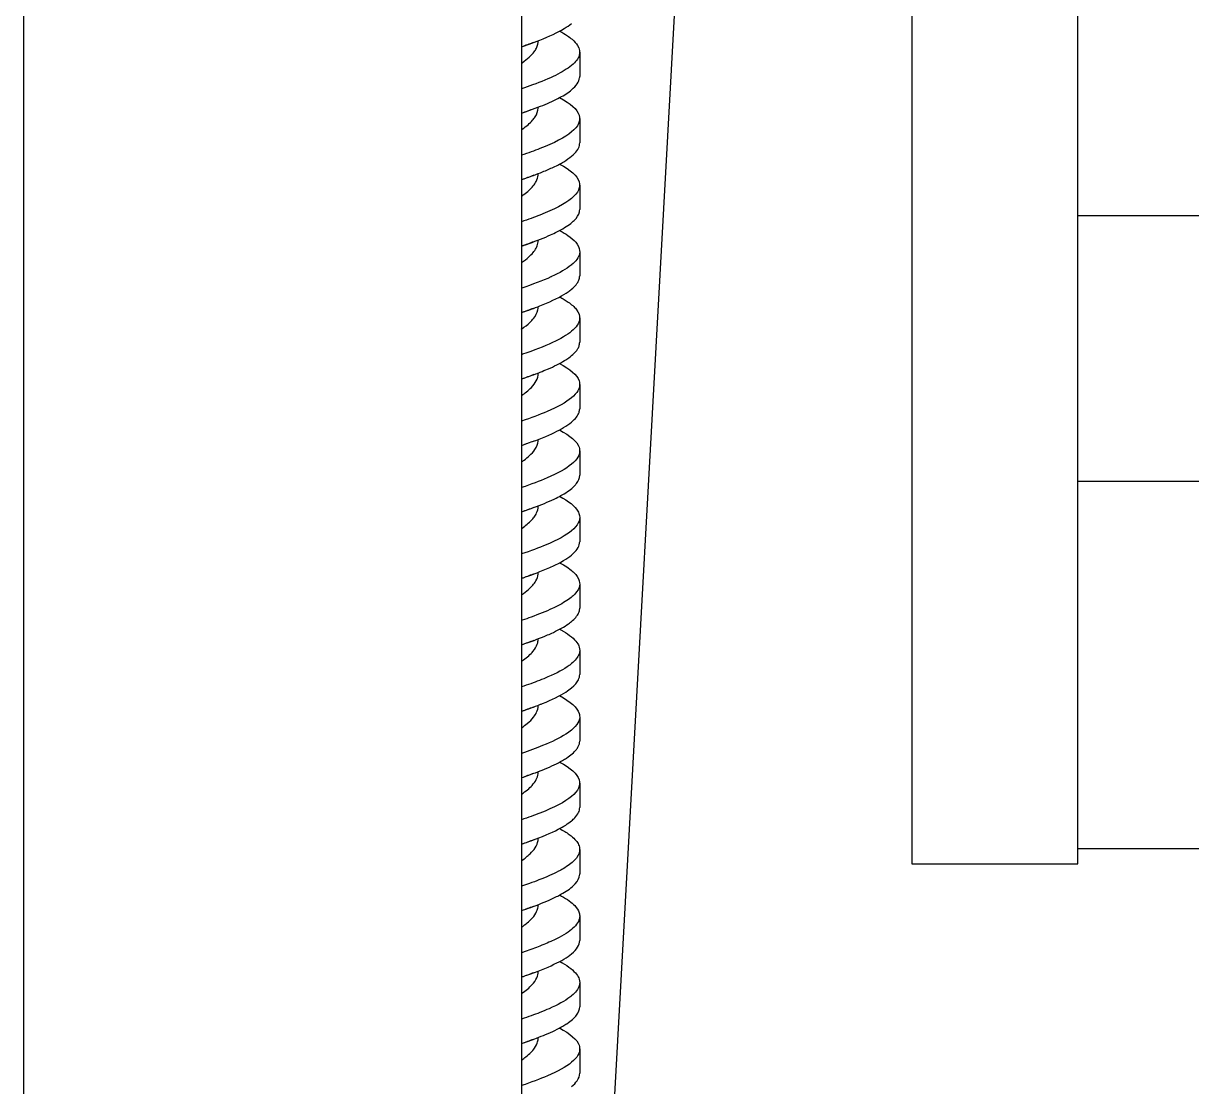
# Model space of a CAD drawing. Header units: millimetres. Extents: x 129 to 6329, y 33 to 3553.
# Drawn here: x 5298.2 to 5438.9, y 1053.4 to 1181.4 of the extents above; entities that cross this region are included whole.
import ezdxf

# ---------------------------------------------------------------- set-up
doc = ezdxf.new("R2010")
doc.units = ezdxf.units.MM
doc.layers.add('vistasIsometricas', color=255, linetype='Continuous')

msp = doc.modelspace()

# ---------------------------------------------------------------- linework, layer by layer
at = {"layer": 'vistasIsometricas', "extrusion": (0, 1, 0)}
for p, q in [((5298.236, 1292.299), (5298.236, 898.523)), ((5358.236, 1292.299), (5358.236, 829.409)), ((5365.236, 976.534), (5382.778, 1292.296)), ((5405.236, 1274.963), (5405.236, 1111.638)), ((5425.236, 1111.638), (5425.236, 1274.963)), ((5360.236, 1179.318), (5360.236, 1179.358)), ((5365.236, 1177.978), (5365.236, 1175.05)), ((5360.236, 1171.318), (5360.236, 1171.358)), ((5365.236, 1169.978), (5365.236, 1167.05)), ((5360.236, 1163.318), (5360.236, 1163.358)), ((5365.236, 1161.978), (5365.236, 1159.05)), ((5425.236, 1158.318), (6011.636, 1158.318)), ((5360.236, 1155.318), (5360.236, 1155.358)), ((5365.236, 1153.978), (5365.236, 1151.05)), ((5360.236, 1147.318), (5360.236, 1147.358)), ((5365.236, 1145.978), (5365.236, 1143.05)), ((5360.236, 1139.318), (5360.236, 1139.358)), ((5365.236, 1137.978), (5365.236, 1135.05)), ((5360.236, 1131.318), (5360.236, 1131.358)), ((5365.236, 1129.978), (5365.236, 1127.05)), ((5425.236, 1126.325), (6011.636, 1126.325)), ((5425.236, 1126.318), (6011.636, 1126.318)), ((5360.236, 1123.318), (5360.236, 1123.358)), ((5365.236, 1121.978), (5365.236, 1119.05)), ((5360.236, 1115.318), (5360.236, 1115.358)), ((5365.236, 1113.978), (5365.236, 1111.05)), ((5405.236, 1111.638), (5405.236, 1080.287)), ((5425.236, 1080.287), (5425.236, 1111.638)), ((5360.236, 1107.318), (5360.236, 1107.358)), ((5365.236, 1105.978), (5365.236, 1103.05)), ((5360.236, 1099.318), (5360.236, 1099.358)), ((5365.236, 1097.978), (5365.236, 1095.05)), ((5360.236, 1091.318), (5360.236, 1091.358)), ((5365.236, 1089.978), (5365.236, 1087.05)), ((5360.236, 1083.318), (5360.236, 1083.358)), ((5365.236, 1081.978), (5365.236, 1079.05)), ((5425.236, 1082.128), (6011.636, 1082.128)), ((5405.236, 1080.287), (5425.236, 1080.287)), ((5360.236, 1075.318), (5360.236, 1075.358)), ((5365.236, 1073.978), (5365.236, 1071.05)), ((5360.236, 1067.318), (5360.236, 1067.358)), ((5365.236, 1065.978), (5365.236, 1063.05)), ((5360.236, 1059.318), (5360.236, 1059.358)), ((5365.236, 1057.978), (5365.236, 1055.05))]:
    msp.add_line(p, q, dxfattribs=at)
at = {"layer": 'vistasIsometricas'}
for points, knots in [([(5358.236, 1178.641), (5358.548, 1178.746), (5358.852, 1178.851), (5359.15, 1178.956), (5359.593, 1179.114), (5360.019, 1179.272), (5360.425, 1179.432), (5361.579, 1179.885), (5362.572, 1180.345), (5363.348, 1180.812), (5363.697, 1181.022), (5364.001, 1181.233), (5364.259, 1181.446)], [0.357560344, 0.357560344, 0.357560344, 0.357560344, 0.3577850877, 0.3577850877, 0.3577850877, 0.3581205384, 0.3581205384, 0.3581205384, 0.3590743316, 0.3590743316, 0.3590743316, 0.3595025368, 0.3595025368, 0.3595025368, 0.3595025368]), ([(5362.822, 1180.514), (5363.167, 1180.329), (5363.477, 1180.144), (5363.961, 1179.817), (5364.15, 1179.675), (5364.609, 1179.284), (5364.832, 1179.036), (5365.237, 1178.38), (5365.299, 1177.974), (5365.112, 1177.379), (5365.012, 1177.191), (5364.717, 1176.793), (5364.512, 1176.584), (5364.259, 1176.374)], [2.82590636, 2.82590636, 2.82590636, 2.82590636, 2.88197857, 2.88197857, 2.92504283, 2.92504283, 3.00043081, 3.00043081, 3.12374403, 3.12374403, 3.18072477, 3.18072477, 3.24420942, 3.24420942, 3.24420942, 3.24420942]), ([(5358.236, 1176.651), (5358.266, 1176.672), (5358.296, 1176.693), (5358.954, 1177.151), (5359.435, 1177.587), (5359.86, 1178.164), (5359.947, 1178.304), (5360.101, 1178.613), (5360.162, 1178.782), (5360.223, 1179.073), (5360.236, 1179.196), (5360.236, 1179.318)], [-30.5862384, -30.5862384, -30.5862384, -30.5862384, -30.5814008, -30.5814008, -30.47958078, -30.47958078, -30.44698755, -30.44698755, -30.40766379, -30.40766379, -30.37922271, -30.37922271, -30.37922271, -30.37922271]), ([(5364.259, 1176.374), (5364.012, 1176.17), (5363.719, 1175.965), (5363.069, 1175.571), (5362.718, 1175.381), (5361.543, 1174.802), (5360.609, 1174.416), (5359.129, 1173.875), (5358.691, 1173.722), (5358.236, 1173.569)], [0.00002426, 0.00002426, 0.00002426, 0.00002426, 0.06201244, 0.06201244, 0.11963382, 0.11963382, 0.23723285, 0.23723285, 0.28365181, 0.28365181, 0.28365181, 0.28365181]), ([(5364.259, 1173.446), (5364.553, 1173.689), (5364.781, 1173.932), (5365.102, 1174.413), (5365.196, 1174.65), (5365.232, 1174.942), (5365.236, 1174.996), (5365.236, 1175.05)], [0.00002169, 0.00002169, 0.00002169, 0.00002169, 0.0736675, 0.0736675, 0.14568453, 0.14568453, 0.16202823, 0.16202823, 0.16202823, 0.16202823]), ([(5358.236, 1170.641), (5359.164, 1170.953), (5360.02, 1171.264), (5361.555, 1171.888), (5362.232, 1172.198), (5363.397, 1172.821), (5363.881, 1173.134), (5364.259, 1173.446)], [20.80146888, 20.80146888, 20.80146888, 20.80146888, 20.89627846, 20.89627846, 20.99047289, 20.99047289, 21.0852278, 21.0852278, 21.0852278, 21.0852278]), ([(5362.82, 1172.514), (5364.142, 1171.803), (5364.954, 1171.092), (5365.174, 1170.381), (5365.38, 1169.712), (5365.067, 1169.043), (5364.259, 1168.374)], [0.6491398427, 0.6491398427, 0.6491398427, 0.6491398427, 0.6506762184, 0.6506762184, 0.6506762184, 0.6521213054, 0.6521213054, 0.6521213054, 0.6521213054]), ([(5358.236, 1168.651), (5358.262, 1168.669), (5358.288, 1168.687), (5358.828, 1169.063), (5359.246, 1169.419), (5359.677, 1169.914), (5359.781, 1170.051), (5360.098, 1170.541), (5360.22, 1170.893), (5360.235, 1171.27), (5360.236, 1171.294), (5360.236, 1171.318)], [-26.23033662, -26.23033662, -26.23033662, -26.23033662, -26.22617726, -26.22617726, -26.14291894, -26.14291894, -26.11106956, -26.11106956, -26.02884963, -26.02884963, -26.02332987, -26.02332987, -26.02332987, -26.02332987]), ([(5364.259, 1168.374), (5363.451, 1167.706), (5362.148, 1167.037), (5360.448, 1166.369), (5359.77, 1166.102), (5359.027, 1165.835), (5358.231, 1165.569)], [0.6521213054, 0.6521213054, 0.6521213054, 0.6521213054, 0.6535663923, 0.6535663923, 0.6535663923, 0.6541429071, 0.6541429071, 0.6541429071, 0.6541429071]), ([(5364.259, 1165.446), (5364.789, 1165.885), (5365.106, 1166.321), (5365.225, 1166.856), (5365.236, 1166.953), (5365.236, 1167.05)], [0.00001152, 0.00001152, 0.00001152, 0.00001152, 0.13282082, 0.13282082, 0.16215051, 0.16215051, 0.16215051, 0.16215051]), ([(5358.236, 1162.641), (5358.336, 1162.674), (5358.435, 1162.708), (5359.335, 1163.015), (5360.077, 1163.289), (5361.235, 1163.757), (5361.682, 1163.952), (5362.547, 1164.362), (5362.956, 1164.578), (5363.681, 1165.011), (5363.996, 1165.228), (5364.259, 1165.446)], [2.95974499, 2.95974499, 2.95974499, 2.95974499, 2.96994278, 2.96994278, 3.05293881, 3.05293881, 3.11200096, 3.11200096, 3.17730661, 3.17730661, 3.24329686, 3.24329686, 3.24329686, 3.24329686]), ([(5362.82, 1164.514), (5364.142, 1163.803), (5364.954, 1163.092), (5365.174, 1162.381), (5365.38, 1161.712), (5365.067, 1161.043), (5364.259, 1160.374)], [0.6549202012, 0.6549202012, 0.6549202012, 0.6549202012, 0.6564565804, 0.6564565804, 0.6564565804, 0.6579016627, 0.6579016627, 0.6579016627, 0.6579016627]), ([(5358.236, 1160.651), (5358.327, 1160.713), (5358.415, 1160.775), (5358.972, 1161.181), (5359.352, 1161.525), (5359.784, 1162.048), (5359.905, 1162.228), (5360.133, 1162.667), (5360.211, 1162.926), (5360.234, 1163.229), (5360.236, 1163.273), (5360.236, 1163.318)], [-25.60664886, -25.60664886, -25.60664886, -25.60664886, -25.59222095, -25.59222095, -25.51213136, -25.51213136, -25.47029963, -25.47029963, -25.41001692, -25.41001692, -25.3996847, -25.3996847, -25.3996847, -25.3996847]), ([(5364.259, 1160.374), (5363.451, 1159.706), (5362.148, 1159.037), (5360.448, 1158.369), (5359.77, 1158.102), (5359.027, 1157.836), (5358.231, 1157.569)], [0.6579016627, 0.6579016627, 0.6579016627, 0.6579016627, 0.6593467479, 0.6593467479, 0.6593467479, 0.6599232622, 0.6599232622, 0.6599232622, 0.6599232622]), ([(5358.236, 1154.641), (5358.248, 1154.645), (5358.26, 1154.649), (5358.572, 1154.754), (5358.863, 1154.855), (5360.112, 1155.298), (5360.98, 1155.64), (5362.003, 1156.102), (5362.254, 1156.222), (5363.172, 1156.685), (5363.734, 1157.029), (5364.312, 1157.487), (5364.442, 1157.601), (5364.904, 1158.058), (5365.119, 1158.4), (5365.224, 1158.845), (5365.236, 1158.947), (5365.236, 1159.05)], [19.17957923, 19.17957923, 19.17957923, 19.17957923, 19.18081874, 19.18081874, 19.21137409, 19.21137409, 19.31530226, 19.31530226, 19.35150163, 19.35150163, 19.45581465, 19.45581465, 19.49038532, 19.49038532, 19.59419085, 19.59419085, 19.62523657, 19.62523657, 19.62523657, 19.62523657]), ([(5358.236, 1152.651), (5358.557, 1152.87), (5358.841, 1153.089), (5359.492, 1153.666), (5359.792, 1154.023), (5360.089, 1154.577), (5360.162, 1154.773), (5360.224, 1155.086), (5360.236, 1155.202), (5360.236, 1155.318)], [-26.22729343, -26.22729343, -26.22729343, -26.22729343, -26.17630711, -26.17630711, -26.09297167, -26.09297167, -26.04732781, -26.04732781, -26.02029848, -26.02029848, -26.02029848, -26.02029848]), ([(5362.822, 1156.514), (5362.844, 1156.502), (5362.866, 1156.49), (5362.888, 1156.479), (5363.233, 1156.291), (5363.541, 1156.104), (5363.81, 1155.919), (5364.211, 1155.642), (5364.527, 1155.369), (5364.758, 1155.098), (5365.042, 1154.764), (5365.197, 1154.434), (5365.229, 1154.108), (5365.242, 1153.977), (5365.235, 1153.846), (5365.209, 1153.716), (5365.118, 1153.261), (5364.79, 1152.814), (5364.259, 1152.375)], [0.6580960732, 0.6580960732, 0.6580960732, 0.6580960732, 0.6581158647, 0.6581158647, 0.6581158647, 0.6584322468, 0.6584322468, 0.6584322468, 0.6589035982, 0.6589035982, 0.6589035982, 0.6594840727, 0.6594840727, 0.6594840727, 0.6597175615, 0.6597175615, 0.6597175615, 0.6605358986, 0.6605358986, 0.6605358986, 0.6605358986]), ([(5364.259, 1152.375), (5364.243, 1152.361), (5364.227, 1152.348), (5364.21, 1152.335), (5363.629, 1151.865), (5362.819, 1151.405), (5361.833, 1150.954), (5361.811, 1150.944), (5361.789, 1150.934), (5361.768, 1150.924), (5360.754, 1150.465), (5359.561, 1150.014), (5358.249, 1149.574), (5358.245, 1149.572), (5358.24, 1149.571), (5358.236, 1149.569)], [0.6605358986, 0.6605358986, 0.6605358986, 0.6605358986, 0.6605605749, 0.6605605749, 0.6605605749, 0.6614359997, 0.6614359997, 0.6614359997, 0.6614550748, 0.6614550748, 0.6614550748, 0.6623478842, 0.6623478842, 0.6623478842, 0.6623509132, 0.6623509132, 0.6623509132, 0.6623509132]), ([(5364.259, 1149.446), (5364.693, 1149.806), (5364.986, 1150.166), (5365.131, 1150.526), (5365.201, 1150.7), (5365.236, 1150.875), (5365.236, 1151.05)], [0.3342022523, 0.3342022523, 0.3342022523, 0.3342022523, 0.3349795719, 0.3349795719, 0.3349795719, 0.3353571349, 0.3353571349, 0.3353571349, 0.3353571349]), ([(5358.236, 1146.641), (5359.029, 1146.907), (5359.77, 1147.174), (5360.448, 1147.441), (5360.722, 1147.548), (5360.985, 1147.656), (5361.238, 1147.763), (5362.319, 1148.224), (5363.204, 1148.684), (5363.861, 1149.144), (5364.004, 1149.245), (5364.137, 1149.346), (5364.259, 1149.446)], [0.3321806421, 0.3321806421, 0.3321806421, 0.3321806421, 0.3327571641, 0.3327571641, 0.3327571641, 0.3329898157, 0.3329898157, 0.3329898157, 0.3339846869, 0.3339846869, 0.3339846869, 0.3342022501, 0.3342022501, 0.3342022501, 0.3342022501]), ([(5362.822, 1148.514), (5363.015, 1148.411), (5363.196, 1148.308), (5363.537, 1148.101), (5363.696, 1147.999), (5364.255, 1147.609), (5364.578, 1147.323), (5365.128, 1146.639), (5365.269, 1146.243), (5365.179, 1145.354), (5364.853, 1144.866), (5364.259, 1144.375)], [2.82563307, 2.82563307, 2.82563307, 2.82563307, 2.85693788, 2.85693788, 2.88808443, 2.88808443, 2.97492665, 2.97492665, 3.09529264, 3.09529264, 3.24409626, 3.24409626, 3.24409626, 3.24409626]), ([(5358.236, 1144.651), (5358.24, 1144.654), (5358.244, 1144.657), (5358.632, 1144.923), (5358.964, 1145.185), (5359.398, 1145.597), (5359.538, 1145.748), (5359.946, 1146.253), (5360.127, 1146.608), (5360.224, 1147.082), (5360.236, 1147.2), (5360.236, 1147.318)], [-0.70526761, -0.70526761, -0.70526761, -0.70526761, -0.70458492, -0.70458492, -0.64349786, -0.64349786, -0.60853125, -0.60853125, -0.52576838, -0.52576838, -0.4982894, -0.4982894, -0.4982894, -0.4982894]), ([(5364.259, 1144.375), (5363.708, 1143.919), (5362.934, 1143.466), (5360.947, 1142.541), (5359.732, 1142.074), (5358.308, 1141.593), (5358.272, 1141.581), (5358.236, 1141.569)], [0.00000371, 0.00000371, 0.00000371, 0.00000371, 0.13800443, 0.13800443, 0.28019249, 0.28019249, 0.28388412, 0.28388412, 0.28388412, 0.28388412]), ([(5358.236, 1138.641), (5359.044, 1138.912), (5359.796, 1139.183), (5360.793, 1139.577), (5361.088, 1139.698), (5362.167, 1140.165), (5362.853, 1140.508), (5363.598, 1140.965), (5363.766, 1141.076), (5364.399, 1141.529), (5364.749, 1141.87), (5365.047, 1142.337), (5365.109, 1142.462), (5365.208, 1142.741), (5365.236, 1142.896), (5365.236, 1143.05)], [17.55743912, 17.55743912, 17.55743912, 17.55743912, 17.639823, 17.639823, 17.67666194, 17.67666194, 17.78115484, 17.78115484, 17.81493785, 17.81493785, 17.9184816, 17.9184816, 17.95629132, 17.95629132, 18.00311496, 18.00311496, 18.00311496, 18.00311496]), ([(5362.789, 1140.514), (5364.119, 1139.802), (5364.923, 1139.108), (5365.157, 1138.432), (5365.197, 1138.316), (5365.222, 1138.201), (5365.231, 1138.087), (5365.28, 1137.502), (5364.932, 1136.931), (5364.259, 1136.375)], [0.6690762482, 0.6690762482, 0.6690762482, 0.6690762482, 0.6701675527, 0.6701675527, 0.6701675527, 0.6703539009, 0.6703539009, 0.6703539009, 0.6713070295, 0.6713070295, 0.6713070295, 0.6713070295]), ([(5358.236, 1136.651), (5358.446, 1136.795), (5358.642, 1136.939), (5359.045, 1137.262), (5359.243, 1137.442), (5359.664, 1137.881), (5359.857, 1138.139), (5360.155, 1138.705), (5360.236, 1139.011), (5360.236, 1139.318)], [-28.72039104, -28.72039104, -28.72039104, -28.72039104, -28.6869017, -28.6869017, -28.6450801, -28.6450801, -28.5848017, -28.5848017, -28.51341086, -28.51341086, -28.51341086, -28.51341086]), ([(5364.259, 1136.375), (5363.575, 1135.809), (5362.558, 1135.258), (5361.307, 1134.721), (5360.393, 1134.329), (5359.36, 1133.945), (5358.243, 1133.569)], [0.6713070295, 0.6713070295, 0.6713070295, 0.6713070295, 0.6722755497, 0.6722755497, 0.6722755497, 0.6729828129, 0.6729828129, 0.6729828129, 0.6729828129]), ([(5364.259, 1133.446), (5364.496, 1133.643), (5364.691, 1133.839), (5364.987, 1134.223), (5365.092, 1134.41), (5365.21, 1134.748), (5365.236, 1134.899), (5365.236, 1135.05)], [0.00002193, 0.00002193, 0.00002193, 0.00002193, 0.05953454, 0.05953454, 0.11626223, 0.11626223, 0.16202264, 0.16202264, 0.16202264, 0.16202264]), ([(5358.236, 1130.641), (5358.525, 1130.738), (5358.807, 1130.835), (5360.278, 1131.355), (5361.328, 1131.777), (5362.61, 1132.396), (5362.976, 1132.591), (5363.673, 1133.006), (5363.993, 1133.226), (5364.259, 1133.446)], [2.96043433, 2.96043433, 2.96043433, 2.96043433, 2.98988484, 2.98988484, 3.11825674, 3.11825674, 3.17734013, 3.17734013, 3.24410043, 3.24410043, 3.24410043, 3.24410043]), ([(5358.236, 1128.651), (5358.344, 1128.725), (5358.448, 1128.799), (5358.777, 1129.042), (5358.984, 1129.211), (5359.444, 1129.633), (5359.668, 1129.886), (5360.069, 1130.482), (5360.2, 1130.824), (5360.234, 1131.217), (5360.236, 1131.268), (5360.236, 1131.318)], [-28.09660675, -28.09660675, -28.09660675, -28.09660675, -28.07941886, -28.07941886, -28.04010136, -28.04010136, -27.98111919, -27.98111919, -27.90131986, -27.90131986, -27.88965053, -27.88965053, -27.88965053, -27.88965053]), ([(5362.789, 1132.514), (5364.119, 1131.802), (5364.923, 1131.107), (5365.157, 1130.431), (5365.197, 1130.316), (5365.222, 1130.201), (5365.231, 1130.087), (5365.28, 1129.502), (5364.932, 1128.931), (5364.259, 1128.375)], [0.6748650943, 0.6748650943, 0.6748650943, 0.6748650943, 0.6759582206, 0.6759582206, 0.6759582206, 0.6761445494, 0.6761445494, 0.6761445494, 0.6770991502, 0.6770991502, 0.6770991502, 0.6770991502]), ([(5358.236, 1122.641), (5358.548, 1122.746), (5358.852, 1122.85), (5359.45, 1123.063), (5359.744, 1123.171), (5360.925, 1123.619), (5361.721, 1123.958), (5362.666, 1124.429), (5362.911, 1124.559), (5363.743, 1125.036), (5364.223, 1125.381), (5364.673, 1125.831), (5364.764, 1125.933), (5365.104, 1126.374), (5365.236, 1126.711), (5365.236, 1127.05)], [15.935641, 15.935641, 15.935641, 15.935641, 15.96745581, 15.96745581, 16.00010479, 16.00010479, 16.10326826, 16.10326826, 16.14268924, 16.14268924, 16.24775851, 16.24775851, 16.27874017, 16.27874017, 16.38129962, 16.38129962, 16.38129962, 16.38129962]), ([(5364.259, 1128.375), (5363.577, 1127.81), (5362.562, 1127.26), (5361.315, 1126.725), (5360.4, 1126.332), (5359.363, 1125.946), (5358.243, 1125.569)], [0.6770991502, 0.6770991502, 0.6770991502, 0.6770991502, 0.6780669355, 0.6780669355, 0.6780669355, 0.6787772089, 0.6787772089, 0.6787772089, 0.6787772089]), ([(5362.821, 1124.514), (5363.894, 1123.938), (5364.671, 1123.342), (5365.023, 1122.724), (5365.122, 1122.55), (5365.188, 1122.374), (5365.217, 1122.197), (5365.316, 1121.607), (5365.015, 1121), (5364.259, 1120.374)], [0.6888917029, 0.6888917029, 0.6888917029, 0.6888917029, 0.6899610819, 0.6899610819, 0.6899610819, 0.6902626459, 0.6902626459, 0.6902626459, 0.6912639744, 0.6912639744, 0.6912639744, 0.6912639744]), ([(5358.236, 1120.651), (5358.256, 1120.665), (5358.276, 1120.679), (5358.742, 1121.001), (5359.115, 1121.309), (5359.537, 1121.748), (5359.648, 1121.878), (5359.868, 1122.174), (5359.969, 1122.339), (5360.163, 1122.756), (5360.226, 1123.007), (5360.235, 1123.278), (5360.236, 1123.298), (5360.236, 1123.318)], [-28.71741029, -28.71741029, -28.71741029, -28.71741029, -28.71419515, -28.71419515, -28.64240272, -28.64240272, -28.61208689, -28.61208689, -28.57360465, -28.57360465, -28.51505124, -28.51505124, -28.51047456, -28.51047456, -28.51047456, -28.51047456]), ([(5364.259, 1120.374), (5363.589, 1119.82), (5362.561, 1119.251), (5361.184, 1118.669), (5360.331, 1118.308), (5359.333, 1117.941), (5358.218, 1117.569)], [0.6912639744, 0.6912639744, 0.6912639744, 0.6912639744, 0.6921514855, 0.6921514855, 0.6921514855, 0.6927016041, 0.6927016041, 0.6927016041, 0.6927016041]), ([(5364.259, 1117.446), (5364.271, 1117.456), (5364.283, 1117.466), (5364.295, 1117.476), (5364.841, 1117.937), (5365.154, 1118.397), (5365.221, 1118.858), (5365.231, 1118.922), (5365.236, 1118.986), (5365.236, 1119.05)], [0.3110808491, 0.3110808491, 0.3110808491, 0.3110808491, 0.3111025312, 0.3111025312, 0.3111025312, 0.3120974038, 0.3120974038, 0.3120974038, 0.3122358093, 0.3122358093, 0.3122358093, 0.3122358093]), ([(5358.236, 1114.641), (5358.309, 1114.666), (5358.383, 1114.69), (5358.455, 1114.715), (5359.166, 1114.957), (5359.832, 1115.199), (5360.448, 1115.441), (5361.003, 1115.659), (5361.516, 1115.877), (5361.983, 1116.095), (5362.947, 1116.546), (5363.714, 1116.996), (5364.259, 1117.446)], [0.3090592854, 0.3090592854, 0.3090592854, 0.3090592854, 0.3091127615, 0.3091127615, 0.3091127615, 0.3096357599, 0.3096357599, 0.3096357599, 0.3101076597, 0.3101076597, 0.3101076597, 0.3110808491, 0.3110808491, 0.3110808491, 0.3110808491]), ([(5362.822, 1116.514), (5363.447, 1116.179), (5363.957, 1115.844), (5364.502, 1115.373), (5364.64, 1115.236), (5365.045, 1114.761), (5365.204, 1114.422), (5365.24, 1113.98), (5365.236, 1113.877), (5365.165, 1113.427), (5364.973, 1113.081), (5364.524, 1112.605), (5364.384, 1112.476), (5363.807, 1112.006), (5363.262, 1111.666), (5362.39, 1111.217), (5362.167, 1111.109), (5361.189, 1110.655), (5360.332, 1110.31), (5359.031, 1109.841), (5358.675, 1109.717), (5358.283, 1109.585), (5358.26, 1109.577), (5358.236, 1109.569)], [2.82587289, 2.82587289, 2.82587289, 2.82587289, 2.92746288, 2.92746288, 2.96880846, 2.96880846, 3.07152958, 3.07152958, 3.10282522, 3.10282522, 3.20783629, 3.20783629, 3.24694014, 3.24694014, 3.35017577, 3.35017577, 3.38305247, 3.38305247, 3.48774357, 3.48774357, 3.52536149, 3.52536149, 3.52779116, 3.52779116, 3.52779116, 3.52779116]), ([(5358.236, 1112.651), (5358.538, 1112.857), (5358.808, 1113.063), (5359.215, 1113.418), (5359.367, 1113.566), (5359.638, 1113.864), (5359.756, 1114.014), (5360.018, 1114.413), (5360.13, 1114.662), (5360.22, 1115.047), (5360.236, 1115.182), (5360.236, 1115.318)], [-3.19516827, -3.19516827, -3.19516827, -3.19516827, -3.14719962, -3.14719962, -3.11262813, -3.11262813, -3.07777282, -3.07777282, -3.01973887, -3.01973887, -2.98821662, -2.98821662, -2.98821662, -2.98821662]), ([(5358.236, 1106.641), (5358.373, 1106.687), (5358.509, 1106.733), (5359.648, 1107.125), (5360.559, 1107.47), (5361.605, 1107.921), (5361.839, 1108.027), (5362.781, 1108.472), (5363.386, 1108.811), (5364.059, 1109.284), (5364.23, 1109.417), (5364.774, 1109.898), (5365.034, 1110.244), (5365.19, 1110.691), (5365.214, 1110.79), (5365.232, 1110.943), (5365.236, 1110.996), (5365.236, 1111.05)], [14.31356479, 14.31356479, 14.31356479, 14.31356479, 14.3275436, 14.3275436, 14.43243103, 14.43243103, 14.46437157, 14.46437157, 14.56730049, 14.56730049, 14.60772959, 14.60772959, 14.71293951, 14.71293951, 14.74299516, 14.74299516, 14.75920869, 14.75920869, 14.75920869, 14.75920869]), ([(5358.236, 1104.651), (5358.315, 1104.705), (5358.392, 1104.759), (5358.937, 1105.153), (5359.319, 1105.492), (5359.853, 1106.126), (5360.028, 1106.419), (5360.201, 1106.914), (5360.236, 1107.116), (5360.236, 1107.318)], [-31.21055647, -31.21055647, -31.21055647, -31.21055647, -31.19799407, -31.19799407, -31.11885678, -31.11885678, -31.05056394, -31.05056394, -31.00356975, -31.00356975, -31.00356975, -31.00356975]), ([(5362.822, 1108.514), (5362.927, 1108.458), (5363.028, 1108.402), (5363.126, 1108.346), (5363.161, 1108.326), (5363.195, 1108.306), (5363.229, 1108.286), (5364.017, 1107.825), (5364.583, 1107.365), (5364.908, 1106.905), (5365.037, 1106.722), (5365.128, 1106.539), (5365.181, 1106.357), (5365.261, 1106.079), (5365.253, 1105.801), (5365.157, 1105.524), (5365.023, 1105.14), (5364.721, 1104.757), (5364.259, 1104.374)], [0.6952308797, 0.6952308797, 0.6952308797, 0.6952308797, 0.6953511045, 0.6953511045, 0.6953511045, 0.6953937608, 0.6953937608, 0.6953937608, 0.6963826343, 0.6963826343, 0.6963826343, 0.6967757299, 0.6967757299, 0.6967757299, 0.6973739228, 0.6973739228, 0.6973739228, 0.6982003553, 0.6982003553, 0.6982003553, 0.6982003553]), ([(5364.259, 1104.374), (5364.165, 1104.297), (5364.065, 1104.22), (5363.959, 1104.142), (5363.324, 1103.681), (5362.46, 1103.221), (5361.4, 1102.761), (5361.079, 1102.622), (5360.739, 1102.483), (5360.383, 1102.343), (5359.722, 1102.085), (5359.003, 1101.827), (5358.236, 1101.569)], [0.6982003567, 0.6982003567, 0.6982003567, 0.6982003567, 0.6983675917, 0.6983675917, 0.6983675917, 0.6993636908, 0.6993636908, 0.6993636908, 0.699665906, 0.699665906, 0.699665906, 0.7002261401, 0.7002261401, 0.7002261401, 0.7002261401]), ([(5364.259, 1101.446), (5364.646, 1101.767), (5364.921, 1102.087), (5365.183, 1102.622), (5365.236, 1102.836), (5365.236, 1103.05)], [0.00001824, 0.00001824, 0.00001824, 0.00001824, 0.0972022, 0.0972022, 0.16207591, 0.16207591, 0.16207591, 0.16207591]), ([(5358.236, 1098.641), (5359.029, 1098.907), (5359.77, 1099.174), (5360.448, 1099.441), (5360.558, 1099.484), (5360.667, 1099.527), (5360.774, 1099.571), (5361.909, 1100.031), (5362.853, 1100.491), (5363.573, 1100.952), (5363.831, 1101.117), (5364.059, 1101.281), (5364.259, 1101.446)], [0.2974985961, 0.2974985961, 0.2974985961, 0.2974985961, 0.2980750366, 0.2980750366, 0.2980750366, 0.2981690383, 0.2981690383, 0.2981690383, 0.2991639141, 0.2991639141, 0.2991639141, 0.299520126, 0.299520126, 0.299520126, 0.299520126]), ([(5362.789, 1100.514), (5364.151, 1099.784), (5364.965, 1099.07), (5365.176, 1098.373), (5365.201, 1098.289), (5365.218, 1098.206), (5365.228, 1098.123), (5365.294, 1097.528), (5364.948, 1096.945), (5364.259, 1096.374)], [0.6988480299, 0.6988480299, 0.6988480299, 0.6988480299, 0.7001287246, 0.7001287246, 0.7001287246, 0.7002821177, 0.7002821177, 0.7002821177, 0.7013818898, 0.7013818898, 0.7013818898, 0.7013818898]), ([(5358.236, 1096.651), (5358.485, 1096.821), (5358.712, 1096.991), (5359.222, 1097.414), (5359.477, 1097.667), (5359.835, 1098.118), (5359.959, 1098.316), (5360.166, 1098.766), (5360.228, 1099.018), (5360.236, 1099.286), (5360.236, 1099.302), (5360.236, 1099.318)], [-30.58682488, -30.58682488, -30.58682488, -30.58682488, -30.54728557, -30.54728557, -30.48830185, -30.48830185, -30.44231545, -30.44231545, -30.38357488, -30.38357488, -30.37989967, -30.37989967, -30.37989967, -30.37989967]), ([(5364.259, 1096.374), (5364.058, 1096.209), (5363.829, 1096.044), (5363.573, 1095.88), (5362.84, 1095.411), (5361.888, 1094.951), (5360.775, 1094.499), (5360, 1094.185), (5359.147, 1093.875), (5358.236, 1093.569)], [0.7013818914, 0.7013818914, 0.7013818914, 0.7013818914, 0.7017016195, 0.7017016195, 0.7017016195, 0.7026168405, 0.7026168405, 0.7026168405, 0.7032535432, 0.7032535432, 0.7032535432, 0.7032535432]), ([(5358.236, 1090.641), (5358.827, 1090.839), (5359.388, 1091.038), (5360.289, 1091.377), (5360.646, 1091.517), (5361.823, 1092.005), (5362.551, 1092.351), (5363.332, 1092.8), (5363.497, 1092.902), (5364.177, 1093.347), (5364.576, 1093.69), (5364.931, 1094.15), (5365.006, 1094.266), (5365.179, 1094.605), (5365.236, 1094.827), (5365.236, 1095.05)], [12.69177986, 12.69177986, 12.69177986, 12.69177986, 12.75201214, 12.75201214, 12.79453708, 12.79453708, 12.89986136, 12.89986136, 12.93060557, 12.93060557, 13.03477433, 13.03477433, 13.06993258, 13.06993258, 13.13744238, 13.13744238, 13.13744238, 13.13744238]), ([(5362.82, 1092.514), (5364.142, 1091.803), (5364.954, 1091.092), (5365.174, 1090.381), (5365.38, 1089.712), (5365.067, 1089.043), (5364.259, 1088.375)], [0.7069433374, 0.7069433374, 0.7069433374, 0.7069433374, 0.7084796609, 0.7084796609, 0.7084796609, 0.7099247463, 0.7099247463, 0.7099247463, 0.7099247463]), ([(5359.503, 1089.715), (5359.713, 1089.947), (5359.879, 1090.179), (5360.118, 1090.639), (5360.193, 1090.868), (5360.231, 1091.171), (5360.236, 1091.244), (5360.236, 1091.318)], [-31.12440792, -31.12440792, -31.12440792, -31.12440792, -31.07049825, -31.07049825, -31.01720018, -31.01720018, -31.00007525, -31.00007525, -31.00007525, -31.00007525]), ([(5364.259, 1088.375), (5363.451, 1087.706), (5362.148, 1087.037), (5360.448, 1086.369), (5359.77, 1086.102), (5359.027, 1085.836), (5358.231, 1085.569)], [0.7099247463, 0.7099247463, 0.7099247463, 0.7099247463, 0.7113698313, 0.7113698313, 0.7113698313, 0.7119463455, 0.7119463455, 0.7119463455, 0.7119463455]), ([(5364.259, 1085.446), (5364.405, 1085.567), (5364.535, 1085.688), (5364.648, 1085.808), (5365.04, 1086.224), (5365.236, 1086.638), (5365.236, 1087.05)], [0.2872244751, 0.2872244751, 0.2872244751, 0.2872244751, 0.2874835067, 0.2874835067, 0.2874835067, 0.2883773349, 0.2883773349, 0.2883773349, 0.2883773349]), ([(5358.236, 1082.641), (5358.639, 1082.776), (5359.028, 1082.912), (5359.402, 1083.047), (5360.681, 1083.509), (5361.778, 1083.969), (5362.658, 1084.427), (5363.314, 1084.768), (5363.85, 1085.108), (5364.259, 1085.446)], [0.2852406865, 0.2852406865, 0.2852406865, 0.2852406865, 0.2855252027, 0.2855252027, 0.2855252027, 0.2864991551, 0.2864991551, 0.2864991551, 0.287224473, 0.287224473, 0.287224473, 0.287224473]), ([(5362.822, 1084.514), (5363.263, 1084.278), (5363.647, 1084.041), (5364.124, 1083.693), (5364.262, 1083.582), (5364.777, 1083.126), (5365.034, 1082.782), (5365.198, 1082.315), (5365.224, 1082.193), (5365.257, 1081.729), (5365.147, 1081.387), (5364.822, 1080.931), (5364.727, 1080.818), (5364.285, 1080.36), (5363.821, 1080.016), (5363.058, 1079.57), (5362.873, 1079.468), (5362.012, 1079.018), (5361.227, 1078.672), (5359.972, 1078.183), (5359.593, 1078.042), (5358.886, 1077.791), (5358.566, 1077.68), (5358.236, 1077.569)], [6.06973507, 6.06973507, 6.06973507, 6.06973507, 6.14146052, 6.14146052, 6.17511305, 6.17511305, 6.27962943, 6.27962943, 6.31657899, 6.31657899, 6.42032084, 6.42032084, 6.45472315, 6.45472315, 6.5590672, 6.5590672, 6.58996226, 6.58996226, 6.69528186, 6.69528186, 6.73801623, 6.73801623, 6.77164115, 6.77164115, 6.77164115, 6.77164115]), ([(5358.236, 1080.651), (5358.243, 1080.656), (5358.25, 1080.661), (5358.651, 1080.936), (5358.989, 1081.205), (5359.517, 1081.713), (5359.718, 1081.952), (5360.058, 1082.48), (5360.174, 1082.77), (5360.229, 1083.146), (5360.236, 1083.232), (5360.236, 1083.318)], [-5.68510594, -5.68510594, -5.68510594, -5.68510594, -5.68397686, -5.68397686, -5.62118784, -5.62118784, -5.56565669, -5.56565669, -5.49814435, -5.49814435, -5.47815605, -5.47815605, -5.47815605, -5.47815605]), ([(5358.236, 1074.641), (5358.31, 1074.666), (5358.383, 1074.69), (5358.861, 1074.853), (5359.252, 1074.991), (5360.572, 1075.476), (5361.414, 1075.822), (5362.35, 1076.27), (5362.549, 1076.369), (5363.384, 1076.81), (5363.912, 1077.15), (5364.462, 1077.619), (5364.594, 1077.746), (5365.017, 1078.219), (5365.191, 1078.564), (5365.233, 1078.957), (5365.236, 1079.003), (5365.236, 1079.05)], [11.06978456, 11.06978456, 11.06978456, 11.06978456, 11.07729859, 11.07729859, 11.11909026, 11.11909026, 11.22440157, 11.22440157, 11.25459019, 11.25459019, 11.35796515, 11.35796515, 11.39646163, 11.39646163, 11.50135232, 11.50135232, 11.51541593, 11.51541593, 11.51541593, 11.51541593]), ([(5362.822, 1076.514), (5362.901, 1076.472), (5362.978, 1076.43), (5363.053, 1076.387), (5363.735, 1076.004), (5364.266, 1075.621), (5364.632, 1075.237), (5364.904, 1074.952), (5365.085, 1074.666), (5365.173, 1074.381), (5365.227, 1074.206), (5365.246, 1074.031), (5365.23, 1073.856), (5365.187, 1073.395), (5364.898, 1072.935), (5364.376, 1072.474), (5364.338, 1072.441), (5364.299, 1072.408), (5364.259, 1072.375)], [0.7185041141, 0.7185041141, 0.7185041141, 0.7185041141, 0.7185952922, 0.7185952922, 0.7185952922, 0.7194238714, 0.7194238714, 0.7194238714, 0.7200403808, 0.7200403808, 0.7200403808, 0.7204187619, 0.7204187619, 0.7204187619, 0.7214136348, 0.7214136348, 0.7214136348, 0.7214854694, 0.7214854694, 0.7214854694, 0.7214854694]), ([(5358.236, 1072.651), (5358.364, 1072.739), (5358.486, 1072.826), (5359.061, 1073.257), (5359.428, 1073.6), (5359.893, 1074.196), (5360.036, 1074.447), (5360.184, 1074.864), (5360.22, 1075.03), (5360.234, 1075.236), (5360.236, 1075.277), (5360.236, 1075.318)], [-1.32748767, -1.32748767, -1.32748767, -1.32748767, -1.30718268, -1.30718268, -1.22710807, -1.22710807, -1.16854467, -1.16854467, -1.13004626, -1.13004626, -1.12053155, -1.12053155, -1.12053155, -1.12053155]), ([(5364.259, 1072.375), (5363.742, 1071.947), (5363.026, 1071.52), (5362.131, 1071.093), (5361.625, 1070.852), (5361.062, 1070.61), (5360.448, 1070.369), (5359.892, 1070.15), (5359.294, 1069.932), (5358.659, 1069.713), (5358.52, 1069.665), (5358.379, 1069.617), (5358.236, 1069.569)], [0.7214854694, 0.7214854694, 0.7214854694, 0.7214854694, 0.7224085097, 0.7224085097, 0.7224085097, 0.7229305578, 0.7229305578, 0.7229305578, 0.723403406, 0.723403406, 0.723403406, 0.7235071039, 0.7235071039, 0.7235071039, 0.7235071039]), ([(5358.236, 1066.641), (5358.455, 1066.714), (5358.669, 1066.788), (5360.131, 1067.298), (5361.227, 1067.733), (5363.032, 1068.596), (5363.744, 1069.02), (5364.259, 1069.446)], [2.96037401, 2.96037401, 2.96037401, 2.96037401, 2.98266757, 2.98266757, 3.11507432, 3.11507432, 3.24417785, 3.24417785, 3.24417785, 3.24417785]), ([(5362.822, 1068.514), (5362.901, 1068.472), (5362.978, 1068.43), (5363.053, 1068.387), (5363.071, 1068.377), (5363.09, 1068.366), (5363.108, 1068.356), (5363.917, 1067.896), (5364.507, 1067.435), (5364.856, 1066.975), (5365.007, 1066.777), (5365.112, 1066.579), (5365.173, 1066.381), (5365.254, 1066.119), (5365.256, 1065.856), (5365.179, 1065.593), (5365.059, 1065.187), (5364.75, 1064.781), (5364.259, 1064.375)], [0.7242844875, 0.7242844875, 0.7242844875, 0.7242844875, 0.7243756407, 0.7243756407, 0.7243756407, 0.7243982769, 0.7243982769, 0.7243982769, 0.7253931504, 0.7253931504, 0.7253931504, 0.725820727, 0.725820727, 0.725820727, 0.7263880488, 0.7263880488, 0.7263880488, 0.7272658134, 0.7272658134, 0.7272658134, 0.7272658134]), ([(5358.236, 1064.651), (5358.249, 1064.66), (5358.262, 1064.67), (5358.769, 1065.018), (5359.175, 1065.358), (5359.742, 1065.976), (5359.933, 1066.254), (5360.175, 1066.791), (5360.234, 1067.049), (5360.236, 1067.311), (5360.236, 1067.314), (5360.236, 1067.318)], [-1.86979503, -1.86979503, -1.86979503, -1.86979503, -1.86767748, -1.86767748, -1.78858132, -1.78858132, -1.72375878, -1.72375878, -1.66359344, -1.66359344, -1.6628147, -1.6628147, -1.6628147, -1.6628147]), ([(5364.259, 1064.375), (5364.193, 1064.32), (5364.125, 1064.266), (5364.053, 1064.212), (5363.442, 1063.752), (5362.601, 1063.291), (5361.559, 1062.831), (5361.211, 1062.677), (5360.84, 1062.523), (5360.448, 1062.369), (5359.77, 1062.102), (5359.029, 1061.836), (5358.236, 1061.569)], [0.7272658134, 0.7272658134, 0.7272658134, 0.7272658134, 0.7273829177, 0.7273829177, 0.7273829177, 0.7283777893, 0.7283777893, 0.7283777893, 0.7287108997, 0.7287108997, 0.7287108997, 0.7292874417, 0.7292874417, 0.7292874417, 0.7292874417]), ([(5358.236, 1058.641), (5358.877, 1058.856), (5359.484, 1059.072), (5360.428, 1059.431), (5360.787, 1059.574), (5361.93, 1060.054), (5362.627, 1060.391), (5363.374, 1060.826), (5363.532, 1060.924), (5364.206, 1061.369), (5364.603, 1061.715), (5365.111, 1062.392), (5365.236, 1062.721), (5365.236, 1063.05)], [9.44793279, 9.44793279, 9.44793279, 9.44793279, 9.51332693, 9.51332693, 9.55675248, 9.55675248, 9.65900993, 9.65900993, 9.68860063, 9.68860063, 9.79386246, 9.79386246, 9.89367906, 9.89367906, 9.89367906, 9.89367906]), ([(5362.789, 1060.514), (5364.121, 1059.801), (5364.925, 1059.106), (5365.158, 1058.429), (5365.197, 1058.315), (5365.222, 1058.201), (5365.231, 1058.088), (5365.281, 1057.503), (5364.932, 1056.932), (5364.259, 1056.374)], [0.7269419995, 0.7269419995, 0.7269419995, 0.7269419995, 0.728046504, 0.728046504, 0.728046504, 0.7282325757, 0.7282325757, 0.7282325757, 0.7291964543, 0.7291964543, 0.7291964543, 0.7291964543]), ([(5358.236, 1056.651), (5358.424, 1056.78), (5358.6, 1056.908), (5359.202, 1057.382), (5359.546, 1057.727), (5359.977, 1058.333), (5360.105, 1058.594), (5360.215, 1059.01), (5360.236, 1059.164), (5360.236, 1059.318)], [-2.57269412, -2.57269412, -2.57269412, -2.57269412, -2.54278554, -2.54278554, -2.46237323, -2.46237323, -2.40160095, -2.40160095, -2.36571241, -2.36571241, -2.36571241, -2.36571241]), ([(5364.259, 1056.374), (5363.586, 1055.818), (5362.589, 1055.275), (5361.364, 1054.746), (5360.437, 1054.345), (5359.384, 1053.953), (5358.243, 1053.569)], [0.7291964543, 0.7291964543, 0.7291964543, 0.7291964543, 0.730159608, 0.730159608, 0.730159608, 0.7308887254, 0.7308887254, 0.7308887254, 0.7308887254]), ([(5364.258, 1053.446), (5364.538, 1053.678), (5364.759, 1053.909), (5364.92, 1054.14), (5365.13, 1054.444), (5365.235, 1054.747), (5365.235, 1055.05)], [0.2648380284, 0.2648380284, 0.2648380284, 0.2648380284, 0.2653380263, 0.2653380263, 0.2653380263, 0.2659929846, 0.2659929846, 0.2659929846, 0.2659929846])]:
    msp.add_open_spline(points, degree=3, knots=knots, dxfattribs=at)
for points in [[(5359.634, 1179.131), (5359.165, 1178.958), (5358.699, 1178.782), (5358.236, 1178.605)], [(5359.702, 1171.156), (5359.21, 1170.975), (5358.721, 1170.791), (5358.236, 1170.605)], [(5358.629, 1165.702), (5358.629, 1165.702), (5358.629, 1165.703), (5358.629, 1165.703)], [(5359.413, 1165.979), (5359.413, 1165.979), (5359.413, 1165.979), (5359.413, 1165.979)], [(5359.701, 1163.156), (5359.209, 1162.974), (5358.721, 1162.791), (5358.236, 1162.605)], [(5359.701, 1155.156), (5359.21, 1154.974), (5358.721, 1154.791), (5358.236, 1154.605)], [(5358.629, 1149.702), (5358.629, 1149.703), (5358.629, 1149.703), (5358.629, 1149.703)], [(5359.413, 1149.979), (5359.413, 1149.979), (5359.413, 1149.979), (5359.413, 1149.979)], [(5359.638, 1147.133), (5359.168, 1146.959), (5358.7, 1146.783), (5358.236, 1146.605)], [(5359.703, 1139.157), (5359.211, 1138.975), (5358.722, 1138.791), (5358.236, 1138.605)], [(5359.702, 1131.156), (5359.211, 1130.975), (5358.721, 1130.791), (5358.236, 1130.605)], [(5359.701, 1123.156), (5359.209, 1122.974), (5358.721, 1122.791), (5358.236, 1122.605)], [(5359.644, 1115.135), (5359.172, 1114.96), (5358.702, 1114.784), (5358.236, 1114.605)], [(5358.629, 1109.702), (5358.629, 1109.702), (5358.629, 1109.702), (5358.629, 1109.703)], [(5359.413, 1109.979), (5359.413, 1109.979), (5359.413, 1109.979), (5359.413, 1109.979)], [(5359.702, 1107.156), (5359.21, 1106.975), (5358.721, 1106.791), (5358.236, 1106.605)], [(5358.629, 1101.703), (5358.629, 1101.703), (5358.629, 1101.703), (5358.629, 1101.703)], [(5359.413, 1101.979), (5359.413, 1101.979), (5359.413, 1101.979), (5359.413, 1101.979)], [(5359.635, 1099.132), (5359.166, 1098.958), (5358.699, 1098.782), (5358.236, 1098.605)], [(5358.629, 1093.703), (5358.629, 1093.703), (5358.629, 1093.703), (5358.629, 1093.703)], [(5359.413, 1093.979), (5359.413, 1093.979), (5359.413, 1093.979), (5359.413, 1093.979)], [(5359.703, 1091.157), (5359.211, 1090.975), (5358.721, 1090.791), (5358.236, 1090.605)], [(5358.236, 1088.651), (5358.756, 1089.006), (5359.181, 1089.36), (5359.503, 1089.715)], [(5359.701, 1083.156), (5359.209, 1082.974), (5358.721, 1082.791), (5358.236, 1082.605)], [(5359.413, 1077.979), (5359.413, 1077.979), (5359.413, 1077.979), (5359.413, 1077.979)], [(5358.629, 1077.702), (5358.629, 1077.702), (5358.629, 1077.702), (5358.629, 1077.703)], [(5359.644, 1075.135), (5359.172, 1074.96), (5358.702, 1074.784), (5358.236, 1074.605)], [(5364.259, 1069.446), (5364.899, 1069.977), (5365.235, 1070.511), (5365.236, 1071.05)], [(5359.413, 1069.979), (5359.413, 1069.979), (5359.413, 1069.979), (5359.413, 1069.979)], [(5359.702, 1067.156), (5359.21, 1066.975), (5358.721, 1066.791), (5358.236, 1066.605)], [(5358.629, 1061.703), (5358.629, 1061.703), (5358.629, 1061.703), (5358.629, 1061.703)], [(5359.413, 1061.979), (5359.413, 1061.979), (5359.413, 1061.979), (5359.413, 1061.979)], [(5359.64, 1059.133), (5359.169, 1058.959), (5358.701, 1058.783), (5358.236, 1058.605)], [(5359.413, 1053.979), (5359.413, 1053.979), (5359.413, 1053.979), (5359.413, 1053.979)], [(5358.629, 1053.702), (5358.629, 1053.703), (5358.629, 1053.703), (5358.629, 1053.703)]]:
    msp.add_open_spline(points, degree=3, dxfattribs=at)

doc.saveas('drawing.dxf')
